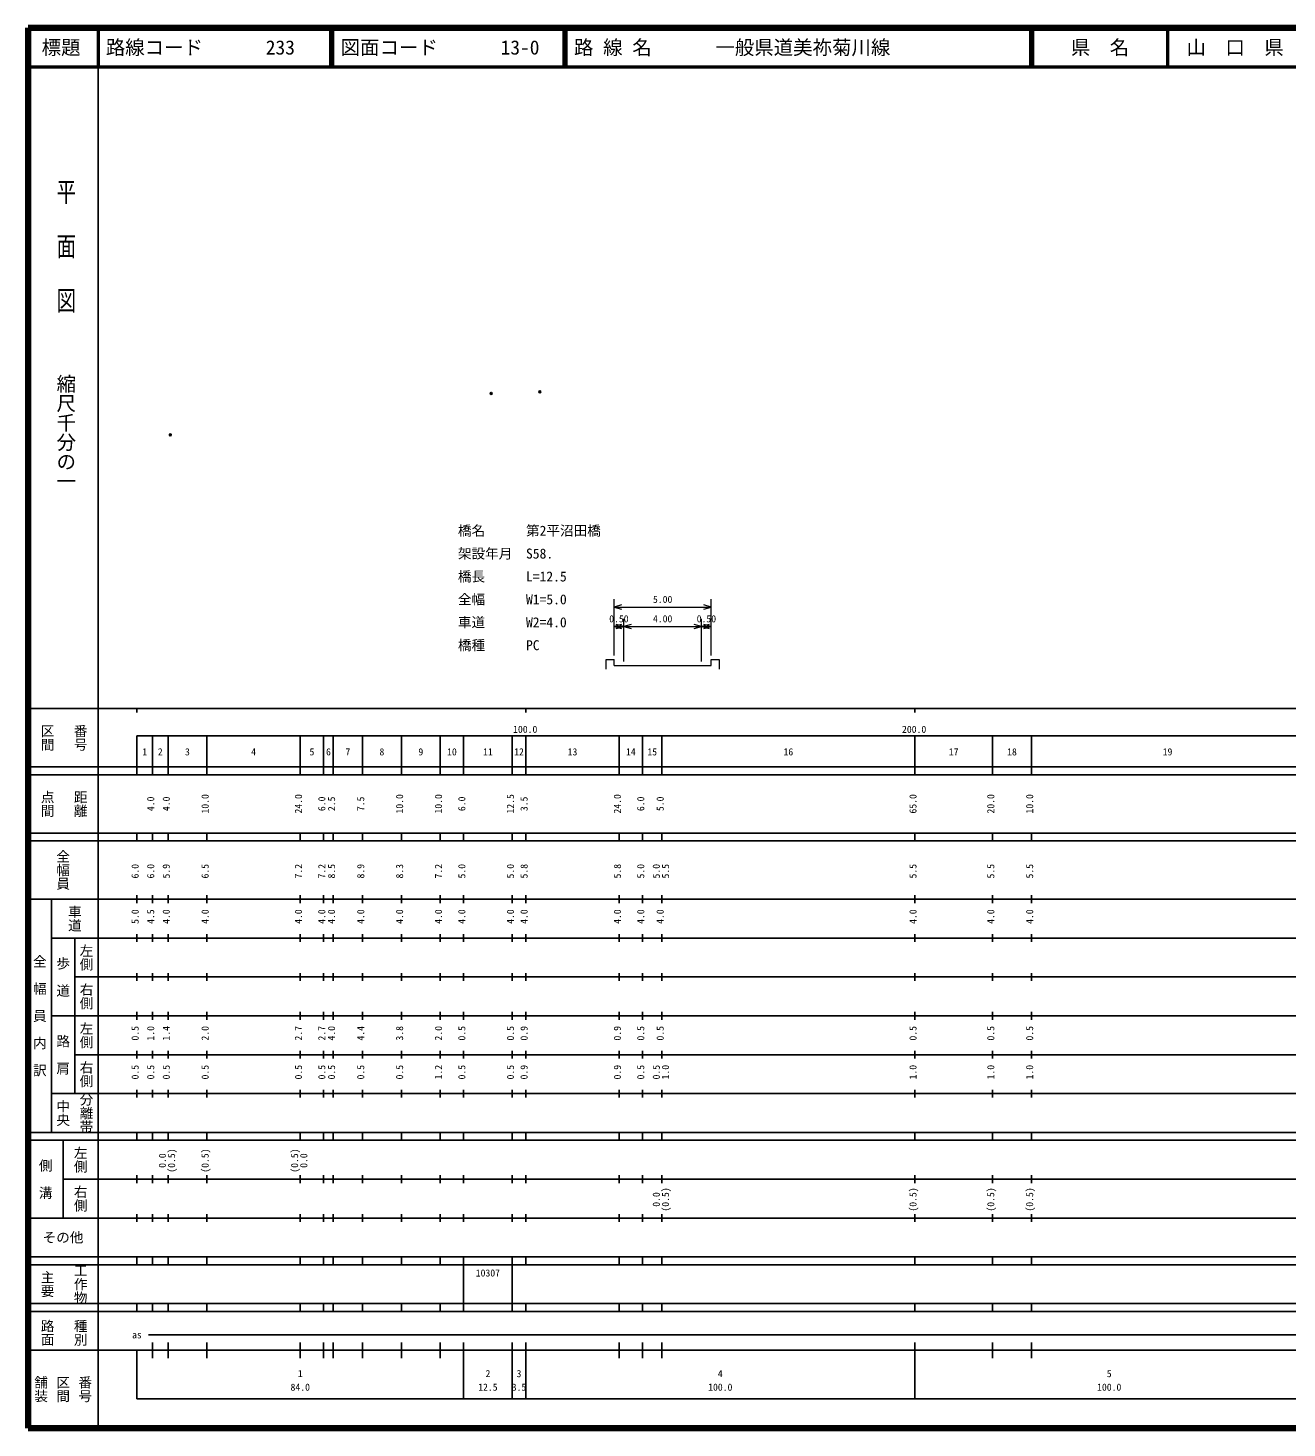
# Model space of a CAD drawing. Units: millimetres on the paper, with parts at other scales. Extents: x 40 to 680, y 20 to 380.
# Drawn here: x 40 to 363.7, y 20 to 380 of the extents above; entities that cross this region are included whole.
import ezdxf
from ezdxf.enums import TextEntityAlignment as Align

# ---------------------------------------------------------------- set-up
doc = ezdxf.new("R2010")
doc.units = ezdxf.units.MM
doc.header["$PDMODE"] = 32
doc.header["$PDSIZE"] = 0.5
doc.layers.add('S-OTRS', color=6, linetype='Continuous')
doc.layers.add('S-TTL-TXT', color=7, linetype='Continuous')
for name, color, linetype, lineweight in [('S-STR-HTXT', 7, 'Continuous', 13), ('S-TTL', 2, 'Continuous', 140), ('S-TTL-BAND', 7, 'Continuous', 25), ('S-TTL-LINE', 7, 'Continuous', 50)]:
    doc.layers.add(name, color=color, linetype=linetype, lineweight=lineweight)
doc.styles.add('@ＭＳ ゴシック', font='')
doc.styles.add('ＭＳ ゴシック', font='')
doc.styles.get('@ＭＳ ゴシック').set_extended_font_data('@MS Gothic')
doc.styles.get('ＭＳ ゴシック').set_extended_font_data('MS Gothic')

msp = doc.modelspace()

# ---------------------------------------------------------------- linework, layer by layer
at = {"layer": 'S-OTRS'}
for p in [(159.111, 286.036), (171.603, 286.478), (76.594, 275.362)]:
    msp.add_point(p, dxfattribs=at)
at = {"layer": 'S-STR-HTXT'}
for p, q in [((190.682, 218.614), (190.682, 233.114)), ((192.614, 231.631), (190.682, 231.114)), ((190.682, 231.114), (215.682, 231.114)), ((190.682, 231.114), (192.614, 230.596)), ((215.682, 231.114), (213.75, 231.631)), ((213.75, 230.596), (215.682, 231.114)), ((215.682, 218.614), (215.682, 233.114)), ((193.182, 217.114), (193.182, 228.114)), ((213.182, 217.114), (213.182, 228.114)), ((192.614, 226.631), (190.682, 226.114)), ((190.682, 226.114), (193.182, 226.114)), ((190.682, 226.114), (192.614, 225.596)), ((193.182, 226.114), (191.25, 226.631)), ((191.25, 225.596), (193.182, 226.114)), ((195.114, 226.631), (193.182, 226.114)), ((193.182, 226.114), (213.182, 226.114)), ((193.182, 226.114), (195.114, 225.596)), ((213.182, 226.114), (211.25, 226.631)), ((211.25, 225.596), (213.182, 226.114)), ((215.114, 226.631), (213.182, 226.114)), ((213.182, 226.114), (215.682, 226.114)), ((213.182, 226.114), (215.114, 225.596)), ((215.682, 226.114), (213.75, 226.631)), ((213.75, 225.596), (215.682, 226.114)), ((188.682, 217.614), (190.682, 217.614)), ((188.682, 215.114), (188.682, 217.614)), ((190.682, 216.114), (190.682, 217.614)), ((190.682, 216.114), (193.182, 216.114)), ((193.182, 216.114), (213.182, 216.114)), ((213.182, 216.114), (215.682, 216.114)), ((215.682, 216.114), (215.682, 217.614)), ((215.682, 217.614), (217.682, 217.614)), ((217.682, 217.614), (217.682, 215.114))]:
    msp.add_line(p, q, dxfattribs=at)
at = {"layer": 'S-TTL'}
for p, q in [((40, 380), (40, 20)), ((680, 380), (40, 380)), ((40, 20), (680, 20))]:
    msp.add_line(p, q, dxfattribs=at)
at = {"layer": 'S-TTL-BAND'}
for p, q in [((58, 370), (58, 20)), ((40, 205), (579, 205)), ((68, 205), (68, 204)), ((168, 205), (168, 204)), ((268, 205), (268, 204)), ((68, 198), (579, 198)), ((68, 198), (68, 188)), ((72, 188), (72, 198)), ((76, 188), (76, 198)), ((86, 188), (86, 198)), ((110, 188), (110, 198)), ((116, 188), (116, 198)), ((118.5, 188), (118.5, 198)), ((126, 188), (126, 198)), ((136, 188), (136, 198)), ((146, 188), (146, 198)), ((152, 188), (152, 198)), ((164.5, 188), (164.5, 198)), ((168, 188), (168, 198)), ((192, 188), (192, 198)), ((198, 188), (198, 198)), ((203, 188), (203, 198)), ((268, 188), (268, 198)), ((288, 188), (288, 198)), ((298, 188), (298, 198)), ((40, 190), (579, 190)), ((40, 188), (579, 188)), ((40, 173), (579, 173)), ((68, 171), (68, 173)), ((72, 171), (72, 173)), ((76, 171), (76, 173)), ((86, 171), (86, 173)), ((110, 171), (110, 173)), ((116, 171), (116, 173)), ((118.5, 171), (118.5, 173)), ((126, 171), (126, 173)), ((136, 171), (136, 173)), ((146, 171), (146, 173)), ((152, 171), (152, 173)), ((164.5, 171), (164.5, 173)), ((168, 171), (168, 173)), ((192, 171), (192, 173)), ((198, 171), (198, 173)), ((203, 171), (203, 173)), ((268, 171), (268, 173)), ((288, 171), (288, 173)), ((298, 171), (298, 173)), ((40, 171), (579, 171)), ((40, 156), (579, 156)), ((46, 96), (46, 156)), ((68, 155), (68, 157)), ((72, 155), (72, 157)), ((76, 155), (76, 157)), ((86, 155), (86, 157)), ((110, 155), (110, 157)), ((116, 155), (116, 157)), ((118.5, 155), (118.5, 157)), ((126, 155), (126, 157)), ((136, 155), (136, 157)), ((146, 155), (146, 157)), ((152, 155), (152, 157)), ((164.5, 155), (164.5, 157)), ((168, 155), (168, 157)), ((192, 155), (192, 157)), ((198, 155), (198, 157)), ((203, 155), (203, 157)), ((268, 155), (268, 157)), ((288, 155), (288, 157)), ((298, 155), (298, 157)), ((46, 146), (579, 146)), ((52, 146), (52, 106)), ((68, 145), (68, 147)), ((72, 145), (72, 147)), ((76, 145), (76, 147)), ((86, 145), (86, 147)), ((110, 145), (110, 147)), ((116, 145), (116, 147)), ((118.5, 145), (118.5, 147)), ((126, 145), (126, 147)), ((136, 145), (136, 147)), ((146, 145), (146, 147)), ((152, 145), (152, 147)), ((164.5, 145), (164.5, 147)), ((168, 145), (168, 147)), ((192, 145), (192, 147)), ((198, 145), (198, 147)), ((203, 145), (203, 147)), ((268, 145), (268, 147)), ((288, 145), (288, 147)), ((298, 145), (298, 147)), ((68, 135), (68, 137)), ((72, 135), (72, 137)), ((76, 135), (76, 137)), ((86, 135), (86, 137)), ((110, 135), (110, 137)), ((116, 135), (116, 137)), ((118.5, 135), (118.5, 137)), ((126, 135), (126, 137)), ((136, 135), (136, 137)), ((146, 135), (146, 137)), ((152, 135), (152, 137)), ((164.5, 135), (164.5, 137)), ((168, 135), (168, 137)), ((192, 135), (192, 137)), ((198, 135), (198, 137)), ((203, 135), (203, 137)), ((268, 135), (268, 137)), ((288, 135), (288, 137)), ((298, 135), (298, 137)), ((52, 136), (579, 136)), ((46, 126), (579, 126)), ((68, 125), (68, 127)), ((72, 125), (72, 127)), ((76, 125), (76, 127)), ((86, 125), (86, 127)), ((110, 125), (110, 127)), ((116, 125), (116, 127)), ((118.5, 125), (118.5, 127)), ((126, 125), (126, 127)), ((136, 125), (136, 127)), ((146, 125), (146, 127)), ((152, 125), (152, 127)), ((164.5, 125), (164.5, 127)), ((168, 125), (168, 127)), ((192, 125), (192, 127)), ((198, 125), (198, 127)), ((203, 125), (203, 127)), ((268, 125), (268, 127)), ((288, 125), (288, 127)), ((298, 125), (298, 127)), ((52, 116), (579, 116)), ((68, 115), (68, 117)), ((72, 115), (72, 117)), ((76, 115), (76, 117)), ((86, 115), (86, 117)), ((110, 115), (110, 117)), ((116, 115), (116, 117)), ((118.5, 115), (118.5, 117)), ((126, 115), (126, 117)), ((136, 115), (136, 117)), ((146, 115), (146, 117)), ((152, 115), (152, 117)), ((164.5, 115), (164.5, 117)), ((168, 115), (168, 117)), ((192, 115), (192, 117)), ((198, 115), (198, 117)), ((203, 115), (203, 117)), ((268, 115), (268, 117)), ((288, 115), (288, 117)), ((298, 115), (298, 117)), ((46, 106), (579, 106)), ((68, 105), (68, 107)), ((72, 105), (72, 107)), ((76, 105), (76, 107)), ((86, 105), (86, 107)), ((110, 105), (110, 107)), ((116, 105), (116, 107)), ((118.5, 105), (118.5, 107)), ((126, 105), (126, 107)), ((136, 105), (136, 107)), ((146, 105), (146, 107)), ((152, 105), (152, 107)), ((164.5, 105), (164.5, 107)), ((168, 105), (168, 107)), ((192, 105), (192, 107)), ((198, 105), (198, 107)), ((203, 105), (203, 107)), ((268, 105), (268, 107)), ((288, 105), (288, 107)), ((298, 105), (298, 107)), ((40, 96), (579, 96)), ((40, 94), (579, 94)), ((49, 94), (49, 74)), ((68, 94), (68, 96)), ((72, 94), (72, 96)), ((76, 94), (76, 96)), ((86, 94), (86, 96)), ((110, 94), (110, 96)), ((116, 94), (116, 96)), ((118.5, 94), (118.5, 96)), ((126, 94), (126, 96)), ((136, 94), (136, 96)), ((146, 94), (146, 96)), ((152, 94), (152, 96)), ((164.5, 94), (164.5, 96)), ((168, 94), (168, 96)), ((192, 94), (192, 96)), ((198, 94), (198, 96)), ((203, 94), (203, 96)), ((268, 94), (268, 96)), ((288, 94), (288, 96)), ((298, 94), (298, 96)), ((49, 84), (579, 84)), ((68, 83), (68, 85)), ((72, 83), (72, 85)), ((76, 83), (76, 85)), ((86, 83), (86, 85)), ((110, 83), (110, 85)), ((116, 83), (116, 85)), ((118.5, 83), (118.5, 85)), ((126, 83), (126, 85)), ((136, 83), (136, 85)), ((146, 83), (146, 85)), ((152, 83), (152, 85)), ((164.5, 83), (164.5, 85)), ((168, 83), (168, 85)), ((192, 83), (192, 85)), ((198, 83), (198, 85)), ((203, 83), (203, 85)), ((268, 83), (268, 85)), ((288, 83), (288, 85)), ((298, 83), (298, 85)), ((40, 74), (579, 74)), ((68, 73), (68, 75)), ((72, 73), (72, 75)), ((76, 73), (76, 75)), ((86, 73), (86, 75)), ((110, 73), (110, 75)), ((116, 73), (116, 75)), ((118.5, 73), (118.5, 75)), ((126, 73), (126, 75)), ((136, 73), (136, 75)), ((146, 73), (146, 75)), ((152, 73), (152, 75)), ((164.5, 73), (164.5, 75)), ((168, 73), (168, 75)), ((192, 73), (192, 75)), ((198, 73), (198, 75)), ((203, 73), (203, 75)), ((268, 73), (268, 75)), ((288, 73), (288, 75)), ((298, 73), (298, 75)), ((40, 64), (579, 64)), ((40, 62), (579, 62)), ((68, 62), (68, 64)), ((72, 62), (72, 64)), ((76, 62), (76, 64)), ((86, 62), (86, 64)), ((110, 62), (110, 64)), ((116, 62), (116, 64)), ((118.5, 62), (118.5, 64)), ((126, 62), (126, 64)), ((136, 62), (136, 64)), ((146, 62), (146, 64)), ((152, 62), (152, 64)), ((152, 52), (152, 62)), ((164.5, 62), (164.5, 64)), ((164.5, 52), (164.5, 62)), ((168, 62), (168, 64)), ((192, 62), (192, 64)), ((198, 62), (198, 64)), ((203, 62), (203, 64)), ((268, 62), (268, 64)), ((288, 62), (288, 64)), ((298, 62), (298, 64)), ((40, 52), (579, 52)), ((68, 50), (68, 52)), ((72, 50), (72, 52)), ((76, 50), (76, 52)), ((86, 50), (86, 52)), ((110, 50), (110, 52)), ((116, 50), (116, 52)), ((118.5, 50), (118.5, 52)), ((126, 50), (126, 52)), ((136, 50), (136, 52)), ((146, 50), (146, 52)), ((152, 50), (152, 52)), ((164.5, 50), (164.5, 52)), ((168, 50), (168, 52)), ((192, 50), (192, 52)), ((198, 50), (198, 52)), ((203, 50), (203, 52)), ((268, 50), (268, 52)), ((288, 50), (288, 52)), ((298, 50), (298, 52)), ((40, 50), (579, 50)), ((71, 44), (565, 44)), ((40, 40), (579, 40)), ((68, 40), (68, 27.5)), ((72, 38), (72, 42)), ((76, 38), (76, 42)), ((86, 38), (86, 42)), ((110, 38), (110, 42)), ((116, 38), (116, 42)), ((118.5, 38), (118.5, 42)), ((126, 38), (126, 42)), ((136, 38), (136, 42)), ((146, 38), (146, 42)), ((152, 27.5), (152, 42)), ((164.5, 27.5), (164.5, 42)), ((168, 27.5), (168, 42)), ((192, 38), (192, 42)), ((198, 38), (198, 42)), ((203, 38), (203, 42)), ((268, 27.5), (268, 42)), ((288, 38), (288, 42)), ((298, 38), (298, 42)), ((68, 27.5), (579, 27.5))]:
    msp.add_line(p, q, dxfattribs=at)
at = {"layer": 'S-TTL-LINE'}
for p, q in [((58, 380), (58, 370)), ((117.75, 380), (117.75, 370)), ((118.25, 380), (118.25, 370)), ((177.75, 380), (177.75, 370)), ((178.25, 380), (178.25, 370)), ((297.75, 380), (297.75, 370)), ((298.25, 380), (298.25, 370)), ((333, 380), (333, 370)), ((40, 370), (680, 370))]:
    msp.add_line(p, q, dxfattribs=at)

# ---------------------------------------------------------------- texts
at = {"layer": 'S-STR-HTXT', "style": 'ＭＳ ゴシック'}
for s, p in [('橋名\u3000\u3000\u3000第2平沼田橋', (150.54, 248.694)), ('架設年月\u3000S58.', (150.54, 242.803)), ('橋長\u3000\u3000\u3000L=12.5', (150.54, 236.912)), ('全幅\u3000\u3000\u3000W1=5.0', (150.54, 231.021)), ('車道\u3000\u3000\u3000W2=4.0', (150.54, 225.13)), ('橋種\u3000\u3000\u3000PC', (150.54, 219.239))]:
    msp.add_text(s, height=2.566, dxfattribs=at).set_placement(p, align=Align.BOTTOM_LEFT)
for s, p in [('5.00', (203.182, 231.614)), ('0.50', (191.932, 226.614)), ('4.00', (203.182, 226.614)), ('0.50', (214.432, 226.614))]:
    msp.add_text(s, height=1.833, dxfattribs=at).set_placement(p, align=Align.BOTTOM_CENTER)
at = {"layer": 'S-TTL-BAND', "style": '@ＭＳ ゴシック', "width": 1.4}
msp.add_text('平  面  図', height=3.666, rotation=270, dxfattribs=at).set_placement((49.777, 306.475), align=Align.MIDDLE_RIGHT)
at = {"layer": 'S-TTL-BAND', "style": '@ＭＳ ゴシック'}
msp.add_text('縮尺千分の一', height=3.666, rotation=270, dxfattribs=at).set_placement((49.777, 261.03), align=Align.MIDDLE_RIGHT)
for s, p in [('区間', (45, 197.5)), ('番号', (53.5, 197.5)), ('点間', (45, 180.5)), ('距離', (53.5, 180.5)), ('全幅員', (49, 163.5)), ('車道', (52, 151)), ('左側', (55, 141)), ('全\u3000幅\u3000員\u3000内\u3000訳', (43, 126)), ('歩\u3000道', (49, 136)), ('右側', (55, 131)), ('左側', (55, 121)), ('路\u3000肩', (49, 116)), ('右側', (55, 111)), ('分離帯', (55, 101)), ('中央', (49, 101)), ('左側', (53.5, 89)), ('側\u3000溝', (44.5, 84)), ('右側', (53.5, 79)), ('工作物', (53.5, 57)), ('主要', (45, 57)), ('路面', (45, 44.5)), ('種別', (53.5, 44.5)), ('舗装', (43.333, 30)), ('区間', (49, 30)), ('番号', (54.667, 30))]:
    msp.add_text(s, height=2.566, rotation=270, dxfattribs=at).set_placement(p, align=Align.MIDDLE_CENTER)
at = {"layer": 'S-TTL-BAND', "style": 'ＭＳ ゴシック'}
for s, p in [('100.0', (167.844, 198.195)), ('200.0', (267.844, 198.195)), ('1', (70, 192.405)), ('2', (74, 192.405)), ('3', (81, 192.405)), ('4', (98, 192.405)), ('5', (113, 192.405)), ('6', (117.25, 192.405)), ('7', (122.25, 192.405)), ('8', (131, 192.405)), ('9', (141, 192.405)), ('10', (149, 192.405)), ('11', (158.25, 192.405)), ('12', (166.25, 192.405)), ('13', (180, 192.405)), ('14', (195, 192.405)), ('15', (200.5, 192.405)), ('16', (235.5, 192.405)), ('17', (278, 192.405)), ('18', (293, 192.405)), ('19', (333, 192.405)), ('as', (68, 42.5)), ('1', (110, 32.523)), ('2', (158.25, 32.523)), ('3', (166.25, 32.523)), ('4', (218, 32.523)), ('5', (318, 32.523)), ('84.0', (110, 29.033)), ('12.5', (158.25, 29.033)), ('3.5', (166.25, 29.033)), ('100.0', (218, 29.033)), ('100.0', (318, 29.033))]:
    msp.add_text(s, height=1.833, dxfattribs=at).set_placement(p, align=Align.BOTTOM_CENTER)
for s, p in [('4.0', (73, 180.5)), ('4.0', (77, 180.5)), ('10.0', (87, 180.5)), ('24.0', (111, 180.5)), ('6.0', (117, 180.5)), ('2.5', (119.5, 180.5)), ('7.5', (127, 180.5)), ('10.0', (137, 180.5)), ('10.0', (147, 180.5)), ('6.0', (153, 180.5)), ('12.5', (165.5, 180.5)), ('3.5', (169, 180.5)), ('24.0', (193, 180.5)), ('6.0', (199, 180.5)), ('5.0', (204, 180.5)), ('65.0', (269, 180.5)), ('20.0', (289, 180.5)), ('10.0', (299, 180.5)), ('6.0', (69, 163.174)), ('6.0', (73, 163.174)), ('5.9', (77, 163.174)), ('6.5', (87, 163.174)), ('7.2', (111, 163.174)), ('7.2', (117, 163.174)), ('8.5', (119.5, 163.174)), ('8.9', (127, 163.174)), ('8.3', (137, 163.174)), ('7.2', (147, 163.174)), ('5.0', (153, 163.174)), ('5.0', (165.5, 163.174)), ('5.8', (169, 163.174)), ('5.8', (193, 163.174)), ('5.0', (199, 163.174)), ('5.0', (203, 163.174)), ('5.5', (205.37, 163.174)), ('5.5', (269, 163.174)), ('5.5', (289, 163.174)), ('5.5', (299, 163.174)), ('5.0', (69, 151.5)), ('4.5', (73, 151.5)), ('4.0', (77, 151.5)), ('4.0', (87, 151.5)), ('4.0', (111, 151.5)), ('4.0', (117, 151.5)), ('4.0', (119.5, 151.5)), ('4.0', (127, 151.5)), ('4.0', (137, 151.5)), ('4.0', (147, 151.5)), ('4.0', (153, 151.5)), ('4.0', (165.5, 151.5)), ('4.0', (169, 151.5)), ('4.0', (193, 151.5)), ('4.0', (199, 151.5)), ('4.0', (204, 151.5)), ('4.0', (269, 151.5)), ('4.0', (289, 151.5)), ('4.0', (299, 151.5)), ('0.5', (69, 121.5)), ('1.0', (73, 121.5)), ('1.4', (77, 121.5)), ('2.0', (87, 121.5)), ('2.7', (111, 121.5)), ('2.7', (117, 121.5)), ('4.0', (119.5, 121.5)), ('4.4', (127, 121.5)), ('3.8', (137, 121.5)), ('2.0', (147, 121.5)), ('0.5', (153, 121.5)), ('0.5', (165.5, 121.5)), ('0.9', (169, 121.5)), ('0.9', (193, 121.5)), ('0.5', (199, 121.5)), ('0.5', (204, 121.5)), ('0.5', (269, 121.5)), ('0.5', (289, 121.5)), ('0.5', (299, 121.5)), ('0.5', (69, 111.5)), ('0.5', (73, 111.5)), ('0.5', (77, 111.5)), ('0.5', (87, 111.5)), ('0.5', (111, 111.5)), ('0.5', (117, 111.5)), ('0.5', (119.5, 111.5)), ('0.5', (127, 111.5)), ('0.5', (137, 111.5)), ('1.2', (147, 111.5)), ('0.5', (153, 111.5)), ('0.5', (165.5, 111.5)), ('0.9', (169, 111.5)), ('0.9', (193, 111.5)), ('0.5', (199, 111.5)), ('0.5', (203, 111.5)), ('1.0', (205.37, 111.5)), ('1.0', (269, 111.5)), ('1.0', (289, 111.5)), ('1.0', (299, 111.5)), ('0.0', (76, 88.764)), ('(0.5)', (78.37, 88.764)), ('(0.5)', (87, 88.764)), ('(0.5)', (110, 88.764)), ('0.0', (112.37, 88.764)), ('0.0', (203, 78.764)), ('(0.5)', (205.37, 78.764)), ('(0.5)', (269, 78.764)), ('(0.5)', (289, 78.764)), ('(0.5)', (299, 78.764))]:
    msp.add_text(s, height=1.833, rotation=90, dxfattribs=at).set_placement(p, align=Align.BOTTOM_CENTER)
msp.add_text('その他', height=2.566, dxfattribs=at).set_placement((49, 69), align=Align.MIDDLE_CENTER)
msp.add_text('10307', height=1.833, dxfattribs=at).set_placement((155.125, 58.405), align=Align.BOTTOM_LEFT)
at = {"layer": 'S-TTL-TXT', "style": 'ＭＳ ゴシック'}
for s, p in [('標題', (48.5, 375)), ('県\u3000名', (315.625, 375)), ('山\u3000口\u3000県', (350.375, 375))]:
    msp.add_text(s, height=3.666, dxfattribs=at).set_placement(p, align=Align.MIDDLE_CENTER)
for s, p in [('路線コード', (60, 375)), ('233', (101.142, 375)), ('図面コード', (120.38, 375)), ('13-0', (161.521, 375)), ('路 線 名', (180.38, 375)), ('一般県道美祢菊川線', (216.734, 375))]:
    msp.add_text(s, height=3.666, dxfattribs=at).set_placement(p, align=Align.MIDDLE_LEFT)

doc.saveas('drawing.dxf')
